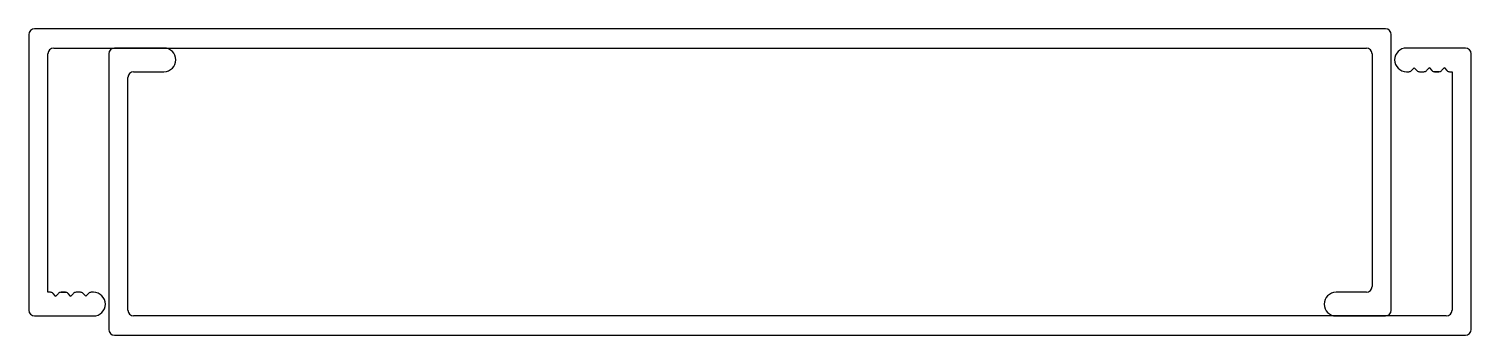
# Model space of a CAD drawing. Extents: x -50.3 to 45.5, y 0.8 to 21.1.
import ezdxf

# ---------------------------------------------------------------- set-up
doc = ezdxf.new("R2010")
doc.units = 0
doc.layers.get('0').update_dxf_attribs({"linetype": 'CONTINUOUS'})

msp = doc.modelspace()

# ---------------------------------------------------------------- linework, layer by layer
at = {"color": 7}
for p, q in [((39.794, 21.078), (-49.914, 21.078)), ((-50.295, 20.697), (-50.295, 2.409)), ((40.175, 2.409), (40.175, 20.697)), ((-49.025, 3.598), (-49.025, 19.427)), ((-48.644, 19.808), (38.524, 19.808)), ((-44.986, 19.427), (-44.986, 1.139)), ((-41.321, 19.808), (-44.605, 19.808)), ((38.905, 19.427), (38.905, 3.979)), ((45.103, 19.808), (41.189, 19.808)), ((45.484, 1.139), (45.484, 19.427)), ((-43.335, 18.238), (-41.321, 18.238)), ((-40.536, 19.023), (-40.536, 19.023)), ((41.189, 18.238), (41.348, 18.238)), ((41.348, 18.238), (41.348, 18.238)), ((41.525, 18.311), (41.696, 18.482)), ((41.708, 18.482), (41.879, 18.311)), ((42.056, 18.238), (42.348, 18.238)), ((42.525, 18.311), (42.696, 18.482)), ((42.708, 18.482), (42.879, 18.311)), ((43.055, 18.238), (43.348, 18.238)), ((43.348, 18.238), (43.055, 18.238)), ((43.055, 18.238), (43.348, 18.238)), ((43.348, 18.238), (43.055, 18.238)), ((43.055, 18.238), (43.348, 18.238)), ((43.525, 18.311), (43.696, 18.482)), ((43.708, 18.482), (43.879, 18.311)), ((44.055, 18.238), (44.055, 18.238)), ((44.055, 18.238), (44.055, 18.238)), ((44.055, 18.238), (44.055, 18.238)), ((44.055, 18.238), (44.214, 18.238)), ((44.214, 18.238), (44.214, 2.409)), ((-43.716, 2.409), (-43.716, 17.857)), ((-48.866, 3.598), (-49.025, 3.598)), ((-48.866, 3.598), (-48.866, 3.598)), ((-48.866, 3.598), (-48.866, 3.598)), ((-48.866, 3.598), (-48.866, 3.598)), ((-48.518, 3.353), (-48.689, 3.525)), ((-48.335, 3.525), (-48.506, 3.353)), ((-47.866, 3.598), (-48.159, 3.598)), ((-48.159, 3.598), (-47.866, 3.598)), ((-47.866, 3.598), (-48.159, 3.598)), ((-48.159, 3.598), (-47.866, 3.598)), ((-47.866, 3.598), (-48.159, 3.598)), ((-47.518, 3.353), (-47.689, 3.525)), ((-47.335, 3.525), (-47.507, 3.353)), ((-46.866, 3.598), (-47.159, 3.598)), ((-46.518, 3.353), (-46.689, 3.525)), ((-46.335, 3.525), (-46.507, 3.353)), ((-46, 3.598), (-46.159, 3.598)), ((-46.159, 3.598), (-46.159, 3.598)), ((38.524, 3.598), (36.51, 3.598)), ((-49.914, 2.028), (-46, 2.028)), ((43.833, 2.028), (-43.335, 2.028)), ((35.725, 2.813), (35.725, 2.813)), ((36.51, 2.028), (39.794, 2.028)), ((-44.605, 0.758), (45.103, 0.758))]:
    msp.add_line(p, q, dxfattribs=at)
for centre, radius, start, end in [((-49.914, 20.697), 0.381, 90, 180), ((39.794, 20.697), 0.381, 0, 90), ((-48.644, 19.427), 0.381, 90, 180), ((-44.605, 19.427), 0.381, 90, 180), ((-41.321, 19.023), 0.785, 0, 90), ((38.524, 19.427), 0.381, 0, 90), ((41.189, 19.023), 0.785, 90, 180), ((45.103, 19.427), 0.381, 0, 90), ((-43.335, 17.857), 0.381, 90, 180), ((-41.321, 19.023), 0.785, 270, 360), ((41.189, 19.023), 0.785, 180, 270), ((41.348, 18.488), 0.25, 270, 315), ((41.702, 18.476), 0.008, 45, 135), ((42.056, 18.488), 0.25, 225, 270), ((42.348, 18.488), 0.25, 270, 315), ((42.702, 18.476), 0.008, 45, 135), ((43.055, 18.488), 0.25, 225, 270), ((43.348, 18.488), 0.25, 270, 315), ((43.702, 18.476), 0.008, 45, 135), ((44.055, 18.488), 0.25, 225, 270), ((38.524, 3.979), 0.381, 270, 360), ((-48.866, 3.348), 0.25, 45, 90), ((-48.512, 3.359), 0.008, 225, 315), ((-48.159, 3.348), 0.25, 90, 135), ((-47.866, 3.348), 0.25, 45, 90), ((-47.512, 3.359), 0.008, 225, 315), ((-47.159, 3.348), 0.25, 90, 135), ((-46.866, 3.348), 0.25, 45, 90), ((-46.512, 3.359), 0.008, 225, 315), ((-46.159, 3.348), 0.25, 90, 135), ((-46, 2.813), 0.785, 0, 90), ((36.51, 2.813), 0.785, 90, 180), ((-49.914, 2.409), 0.381, 180, 270), ((-46, 2.813), 0.785, 270, 360), ((-43.335, 2.409), 0.381, 180, 270), ((36.51, 2.813), 0.785, 180, 270), ((39.794, 2.409), 0.381, 270, 360), ((43.833, 2.409), 0.381, 270, 360), ((-44.605, 1.139), 0.381, 180, 270), ((45.103, 1.139), 0.381, 270, 360)]:
    msp.add_arc(centre, radius, start, end, dxfattribs=at)

doc.saveas('drawing.dxf')
